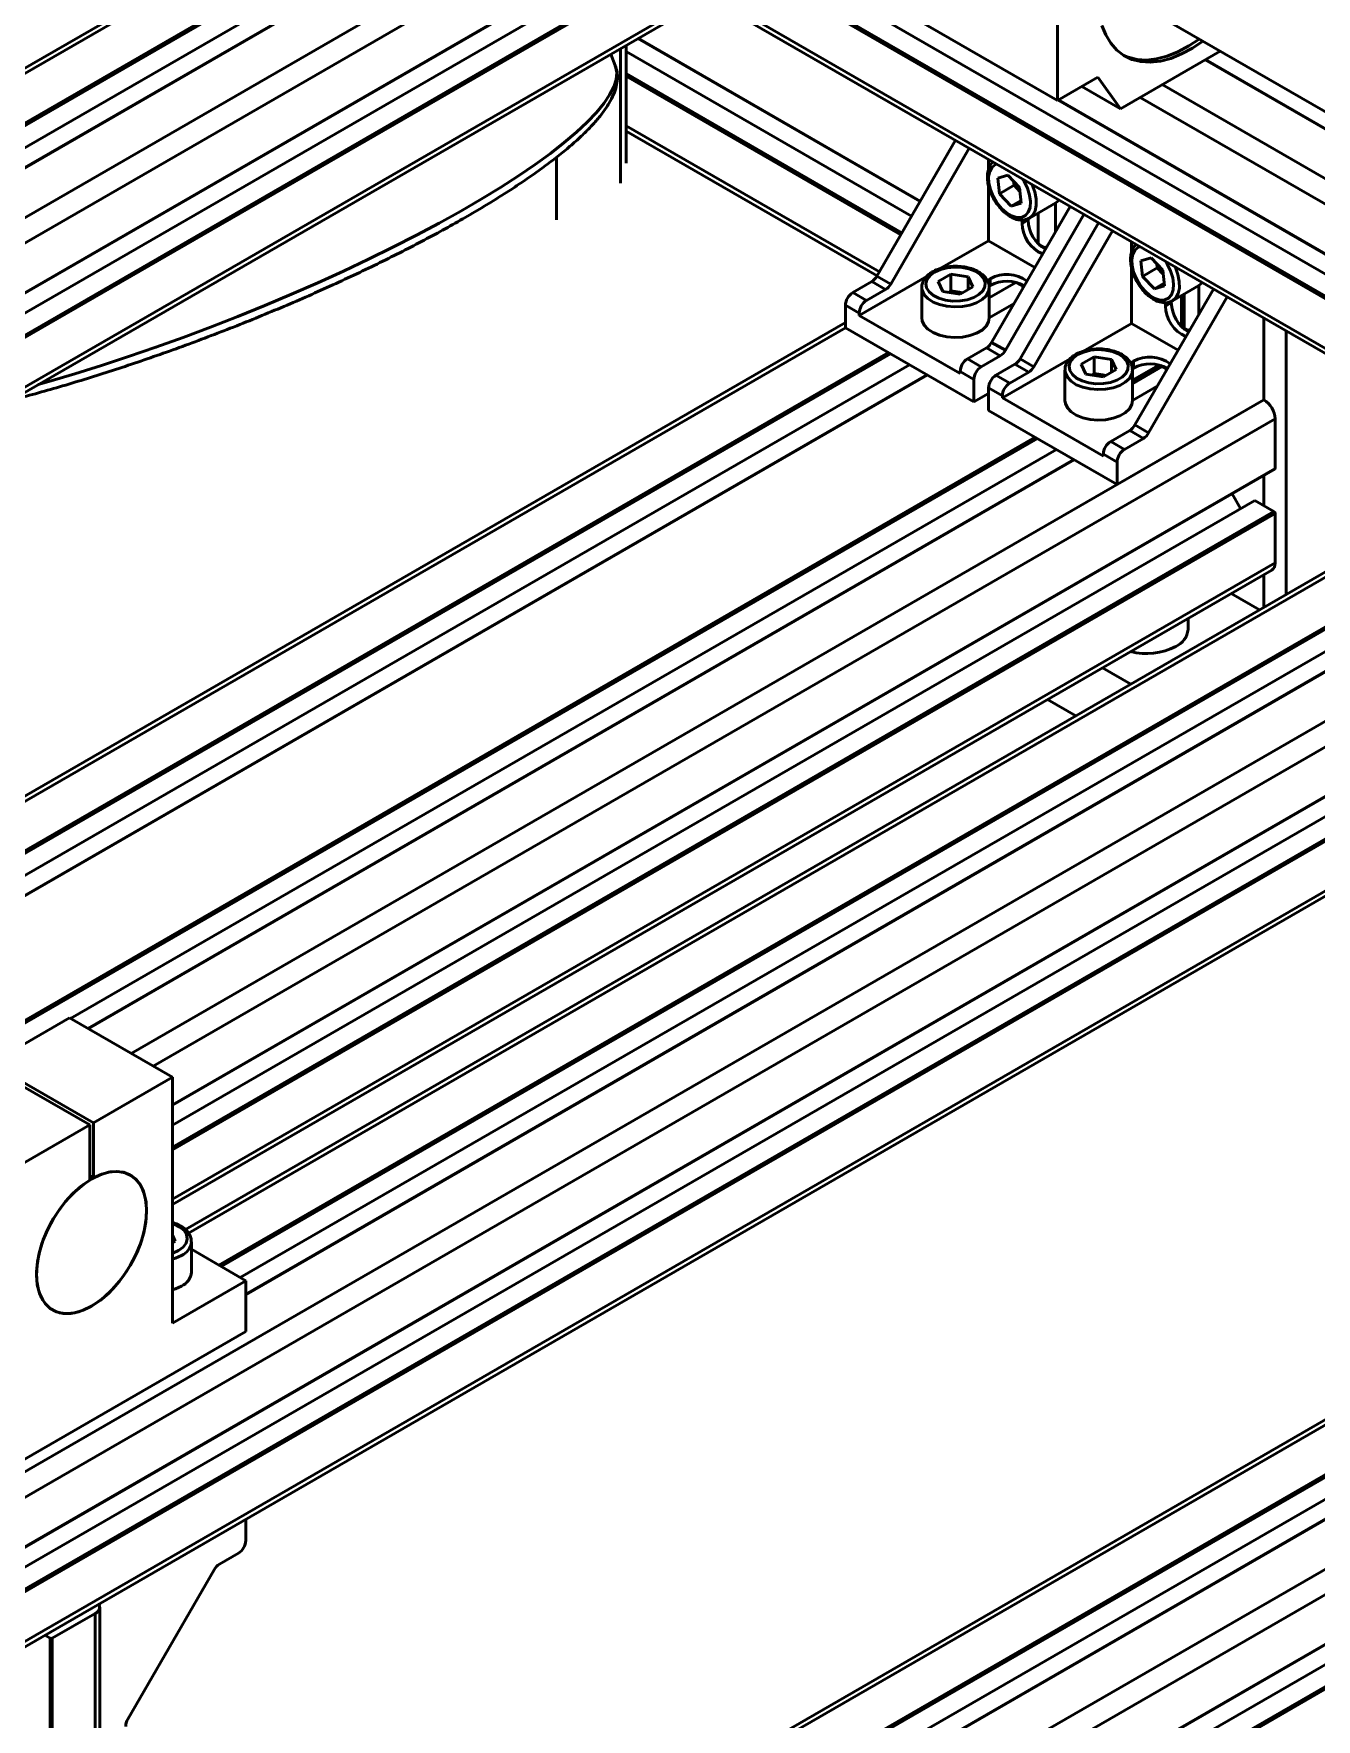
# Model space of a CAD drawing. Header units: millimetres. Extents: x 32504 to 36677, y 41990 to 42879.
# Drawn here: x 33545.1 to 33594.5, y 42369.5 to 42434.4 of the extents above; entities that cross this region are included whole.
import ezdxf

# ---------------------------------------------------------------- set-up
doc = ezdxf.new("R2010")
doc.units = ezdxf.units.MM
doc.layers.add('Net_dam', color=7, linetype='Continuous', lineweight=50)

msp = doc.modelspace()

# ---------------------------------------------------------------- linework, layer by layer
at = {"layer": 'Net_dam'}
for p, q in [((33593.9797, 42454.8151), (33516.198, 42409.9127)), ((33516.1856, 42407.9745), (33593.9673, 42452.877)), ((33593.9797, 42452.9044), (33516.198, 42408.002)), ((33593.2019, 42451.6714), (33515.4202, 42406.7689)), ((33593.9373, 42451.2469), (33516.1556, 42406.3444)), ((33593.9797, 42451.1734), (33516.198, 42406.2709)), ((33584.3631, 42450.2433), (33525.1419, 42416.0556)), ((33573.7565, 42449.8747), (33526.3179, 42422.489)), ((33573.8979, 42449.7535), (33526.5157, 42422.4003)), ((33575.5525, 42448.7983), (33528.1482, 42421.4324)), ((33575.6374, 42448.7493), (33528.2331, 42421.3834)), ((33576.3729, 42448.3247), (33528.9686, 42420.9588)), ((33577.034, 42447.943), (33529.6297, 42420.5771)), ((33577.0516, 42447.9329), (33529.6473, 42420.567)), ((33583.2132, 42443.0473), (33528.2716, 42411.3302)), ((33528.5735, 42411.3015), (33583.2045, 42442.8393)), ((33573.7177, 42437.3627), (33603.6561, 42420.0796)), ((33574.3552, 42437.7307), (33584.5045, 42431.8717)), ((33572.8975, 42436.8892), (33602.8358, 42419.6061)), ((33572.9823, 42436.9382), (33602.9207, 42419.6551)), ((33584.5045, 42436.5887), (33584.5045, 42431.8717)), ((33571.0668, 42435.8323), (33601.8892, 42418.039)), ((33571.2426, 42435.9338), (33601.8892, 42418.2419)), ((33587.9544, 42435.3971), (33604.7176, 42425.7199)), ((33568.3414, 42434.259), (33579.2092, 42427.9851)), ((33579.218, 42428.0003), (33568.3589, 42434.2691)), ((33567.4722, 42433.2228), (33567.3028, 42433.6594)), ((33567.6667, 42433.8695), (33567.6667, 42428.6949)), ((33567.8883, 42429.4527), (33567.8883, 42433.9974)), ((33578.8785, 42427.4123), (33567.8883, 42433.7568)), ((33586.9309, 42431.5577), (33590.768, 42433.7728)), ((33604.7176, 42425.072), (33590.2069, 42433.4489)), ((33578.5109, 42426.7755), (33567.8883, 42432.9078)), ((33578.4684, 42426.702), (33567.8883, 42432.8098)), ((33590.1894, 42433.4387), (33604.7176, 42425.0517)), ((33584.5045, 42431.8717), (33586.0601, 42432.7697)), ((33585.4458, 42432.415), (33586.9309, 42431.5577)), ((33586.0601, 42432.7697), (33586.9309, 42431.5577)), ((33588.5347, 42432.4835), (33604.7176, 42423.1413)), ((33584.5285, 42431.8855), (33604.3176, 42420.4615)), ((33584.5461, 42431.8957), (33604.3351, 42420.4717)), ((33587.6861, 42431.9936), (33604.7176, 42422.1616)), ((33577.641, 42425.2689), (33567.8883, 42430.8991)), ((33567.8883, 42430.6961), (33577.5532, 42425.1167)), ((33577.5475, 42425.107), (33580.5718, 42430.3452)), ((33565.201, 42427.2714), (33565.201, 42429.6834)), ((33578.0779, 42424.8008), (33581.1022, 42430.039)), ((33581.8417, 42429.1998), (33581.8417, 42429.6121)), ((33582.2006, 42428.8801), (33582.5903, 42429.0011)), ((33583.0446, 42428.5221), (33582.5903, 42429.0011)), ((33581.8417, 42426.4697), (33581.8417, 42428.6073)), ((33582.2652, 42428.2801), (33582.2006, 42428.8801)), ((33582.8309, 42428.6067), (33582.2652, 42428.2801)), ((33582.2652, 42428.2801), (33582.7195, 42427.8011)), ((33582.8309, 42428.6067), (33582.8138, 42428.7654)), ((33582.8309, 42428.6067), (33583.058, 42428.3672)), ((33583.1092, 42427.9221), (33583.0446, 42428.5221)), ((33583.058, 42428.3672), (33583.0616, 42428.3633)), ((33584.9913, 42427.7939), (33581.967, 42422.5557)), ((33583.0986, 42428.02), (33582.7195, 42427.8011)), ((33583.1092, 42427.9221), (33582.7195, 42427.8011)), ((33583.418, 42427.3405), (33584.4362, 42427.9284)), ((33584.4297, 42427.9246), (33584.4297, 42426.8213)), ((33582.4973, 42422.2495), (33585.5216, 42427.4878)), ((33583.063, 42421.923), (33586.0873, 42427.1612)), ((33583.1428, 42427.1394), (33583.1428, 42427.2712)), ((33583.1428, 42427.1394), (33583.369, 42427.27)), ((33583.369, 42427.3249), (33583.369, 42427.27)), ((33583.758, 42426.363), (33583.758, 42427.5368)), ((33581.8417, 42426.4697), (33579.9862, 42425.3985)), ((33583.6305, 42425.437), (33581.8417, 42426.4697)), ((33583.5933, 42421.6168), (33586.6176, 42426.8551)), ((33584.0547, 42426.1718), (33583.8024, 42426.3175)), ((33587.3571, 42426.0158), (33587.3571, 42426.4281)), ((33584.0919, 42426.2362), (33584.0176, 42426.1933)), ((33587.716, 42425.6961), (33588.1057, 42425.8171)), ((33587.7806, 42425.0961), (33587.716, 42425.6961)), ((33588.56, 42425.3381), (33588.1057, 42425.8171)), ((33579.4803, 42425.1065), (33576.8637, 42423.5959)), ((33577.5475, 42425.107), (33578.0779, 42424.8008)), ((33580.3961, 42425.188), (33579.9045, 42424.9042)), ((33580.3961, 42425.188), (33581.0675, 42425.0841)), ((33580.3961, 42424.5347), (33580.3961, 42425.188)), ((33581.0675, 42425.0841), (33581.2474, 42424.6965)), ((33581.0675, 42424.5926), (33581.0675, 42425.0841)), ((33581.9124, 42425.0083), (33581.8018, 42424.9445)), ((33581.9124, 42425.0083), (33581.9124, 42424.747)), ((33587.3571, 42423.2857), (33587.3571, 42425.4233)), ((33588.3463, 42425.4227), (33587.7806, 42425.0961)), ((33587.7806, 42425.0961), (33588.2349, 42424.6171)), ((33588.3463, 42425.4227), (33588.3292, 42425.5814)), ((33588.3463, 42425.4227), (33588.5734, 42425.1832)), ((33588.6246, 42424.7381), (33588.56, 42425.3381)), ((33588.5734, 42425.1832), (33588.5771, 42425.1794)), ((33576.6162, 42424.4736), (33577.3475, 42424.8958)), ((33576.6162, 42424.4736), (33577.1465, 42424.1675)), ((33577.1465, 42424.1675), (33577.8779, 42424.5897)), ((33577.8779, 42424.5897), (33577.3475, 42424.8958)), ((33579.276, 42424.6697), (33579.276, 42423.4939)), ((33580.0844, 42424.5166), (33579.9045, 42424.9042)), ((33580.0844, 42424.5166), (33580.7559, 42424.4127)), ((33580.3961, 42424.5347), (33580.3054, 42424.4824)), ((33580.3961, 42424.5347), (33580.7318, 42424.4828)), ((33580.7318, 42424.4828), (33580.8465, 42424.465)), ((33580.7559, 42424.4127), (33581.2474, 42424.6965)), ((33581.9124, 42424.747), (33581.8682, 42424.7215)), ((33581.876, 42424.2769), (33582.8924, 42424.8636)), ((33581.876, 42423.4939), (33581.876, 42424.6697)), ((33582.9533, 42424.8481), (33583.2062, 42424.7021)), ((33583.169, 42424.7236), (33583.169, 42424.6378)), ((33590.5067, 42424.6099), (33587.4824, 42419.3717)), ((33588.614, 42424.836), (33588.2349, 42424.6171)), ((33588.6246, 42424.7381), (33588.2349, 42424.6171)), ((33588.9334, 42424.1565), (33589.9516, 42424.7444)), ((33589.2734, 42423.1791), (33589.2734, 42424.3528)), ((33589.3017, 42424.3692), (33589.3017, 42423.1496)), ((33589.3865, 42424.4181), (33589.3865, 42423.0939)), ((33589.9451, 42424.7406), (33589.9451, 42423.6373)), ((33576.3333, 42423.1182), (33576.3333, 42423.9837)), ((33576.3333, 42423.9837), (33576.8637, 42423.6776)), ((33581.876, 42423.5014), (33582.8314, 42424.053)), ((33588.0127, 42419.0655), (33591.037, 42424.3038)), ((33588.6582, 42423.9554), (33588.6582, 42424.0872)), ((33588.6582, 42423.9554), (33588.8845, 42424.086)), ((33588.8845, 42424.1409), (33588.8845, 42424.086)), ((33576.3333, 42423.3211), (33534.1155, 42398.9492)), ((33576.3333, 42423.1182), (33534.2912, 42398.8478)), ((33576.3333, 42423.1182), (33581.2831, 42420.2608)), ((33576.8637, 42423.5959), (33576.8637, 42423.6776)), ((33576.8637, 42423.5959), (33580.7528, 42421.3508)), ((33587.3571, 42423.2857), (33585.5016, 42422.2145)), ((33589.1459, 42422.253), (33587.3571, 42423.2857)), ((33589.5702, 42422.9878), (33589.3178, 42423.1335)), ((33592.4554, 42423.485), (33592.4554, 42420.3424)), ((33581.967, 42422.5557), (33582.4973, 42422.2495)), ((33589.6073, 42423.0522), (33589.533, 42423.0093)), ((33593.3039, 42422.9951), (33593.3039, 42412.8365)), ((33577.988, 42422.163), (33535.9458, 42397.8926)), ((33578.0728, 42422.114), (33536.0307, 42397.8436)), ((33581.767, 42422.3446), (33581.0356, 42421.9224)), ((33581.0356, 42421.9224), (33581.5659, 42421.6162)), ((33581.5659, 42421.6162), (33582.2973, 42422.0384)), ((33582.2973, 42422.0384), (33581.767, 42422.3446)), ((33584.9957, 42421.9225), (33582.3791, 42420.4119)), ((33583.063, 42421.923), (33583.5933, 42421.6168)), ((33585.9115, 42422.004), (33585.42, 42421.7202)), ((33585.9115, 42422.004), (33586.5829, 42421.9001)), ((33585.9115, 42421.3507), (33585.9115, 42422.004)), ((33586.5829, 42421.9001), (33586.7629, 42421.5125)), ((33586.5829, 42421.4086), (33586.5829, 42421.9001)), ((33587.4278, 42421.8243), (33587.3173, 42421.7605)), ((33587.4278, 42421.8243), (33587.4278, 42421.563)), ((33578.8083, 42421.6894), (33536.7662, 42397.419)), ((33579.4695, 42421.3078), (33537.4273, 42397.0373)), ((33579.487, 42421.2976), (33537.4449, 42397.0272)), ((33618.1526, 42421.4269), (33541.7851, 42377.3409)), ((33580.7528, 42421.4325), (33581.2831, 42421.1263)), ((33580.7528, 42421.3508), (33580.7528, 42421.4325)), ((33581.2831, 42420.2608), (33581.2831, 42421.1263)), ((33582.1316, 42421.2896), (33582.863, 42421.7119)), ((33582.1316, 42421.2896), (33582.6619, 42420.9835)), ((33582.6619, 42420.9835), (33583.3933, 42421.4057)), ((33583.3933, 42421.4057), (33582.863, 42421.7119)), ((33584.7914, 42421.4857), (33584.7914, 42420.3099)), ((33585.5999, 42421.3326), (33585.42, 42421.7202)), ((33585.5999, 42421.3326), (33586.2713, 42421.2287)), ((33585.9115, 42421.3507), (33585.8209, 42421.2984)), ((33585.9115, 42421.3507), (33586.2472, 42421.2988)), ((33586.2472, 42421.2988), (33586.362, 42421.2811)), ((33586.2713, 42421.2287), (33586.7629, 42421.5125)), ((33587.4278, 42421.563), (33587.3836, 42421.5375)), ((33587.3914, 42421.0929), (33588.4078, 42421.6797)), ((33588.4475, 42421.6699), (33587.3914, 42421.0602)), ((33588.538, 42421.6242), (33587.3914, 42420.9623)), ((33587.3914, 42420.3099), (33587.3914, 42421.4857)), ((33588.4688, 42421.6641), (33588.7217, 42421.5182)), ((33588.6845, 42421.5396), (33588.6845, 42421.4538)), ((33618.5769, 42420.692), (33542.2094, 42376.606)), ((33581.8488, 42420.5873), (33581.2831, 42420.2608)), ((33581.8488, 42419.9342), (33581.8488, 42420.7997)), ((33581.8488, 42420.7997), (33582.3791, 42420.4936)), ((33582.3791, 42420.4119), (33582.3791, 42420.4936)), ((33587.3914, 42420.3174), (33588.3469, 42420.869)), ((33592.4554, 42420.3424), (33548.8278, 42395.1568)), ((33581.8488, 42419.9342), (33586.7985, 42417.0768)), ((33582.3791, 42420.4119), (33586.2682, 42418.1668)), ((33592.4554, 42420.3424), (33586.7985, 42417.0768)), ((33592.8796, 42419.6076), (33549.6764, 42394.6669)), ((33587.2824, 42419.1606), (33586.551, 42418.7384)), ((33587.8127, 42418.8544), (33587.2824, 42419.1606)), ((33587.4824, 42419.3717), (33588.0127, 42419.0655)), ((33592.8796, 42419.6076), (33592.8796, 42417.6969)), ((33583.6448, 42418.8974), (33541.6027, 42394.627)), ((33583.7297, 42418.8484), (33541.6875, 42394.578)), ((33542.1969, 42374.6678), (33618.5645, 42418.7539)), ((33618.5769, 42418.7813), (33542.2094, 42374.6953)), ((33586.551, 42418.7384), (33587.0814, 42418.4322)), ((33587.0814, 42418.4322), (33587.8127, 42418.8544)), ((33584.4652, 42418.4238), (33546.4945, 42396.5038)), ((33585.1263, 42418.0421), (33547.1556, 42396.1221)), ((33585.1439, 42418.032), (33547.1732, 42396.112)), ((33586.2682, 42418.2485), (33586.7985, 42417.9423)), ((33586.2682, 42418.1668), (33586.2682, 42418.2485)), ((33586.7985, 42417.0768), (33586.7985, 42417.9423)), ((33617.7991, 42417.5483), (33541.4316, 42373.4623)), ((33592.8796, 42417.6969), (33550.4118, 42393.1807)), ((33550.4118, 42393.1604), (33592.8672, 42417.6694)), ((33601.8892, 42417.7926), (33550.9224, 42388.3702)), ((33601.8892, 42417.5898), (33551.0384, 42388.2343)), ((33592.4554, 42417.4316), (33592.4554, 42416.2597)), ((33618.5345, 42417.1238), (33542.1669, 42373.0377)), ((33618.5769, 42417.0503), (33542.2094, 42372.9642)), ((33591.2243, 42416.721), (33591.555, 42416.1482)), ((33592.1018, 42416.4638), (33550.4118, 42392.3967)), ((33592.8372, 42416.0393), (33550.4118, 42391.5476)), ((33592.8796, 42415.9658), (33550.4118, 42391.4496)), ((33603.1195, 42416.3897), (33552.2081, 42386.9991)), ((33603.2044, 42416.3407), (33552.293, 42386.9501)), ((33603.9399, 42415.9161), (33553.0285, 42386.5255)), ((33592.1018, 42416.4638), (33592.8372, 42416.0393)), ((33592.8796, 42415.9658), (33592.8796, 42414.0551)), ((33604.601, 42415.5344), (33553.2402, 42385.8844)), ((33604.6186, 42415.5243), (33553.2402, 42385.8642)), ((33542.0851, 42370.7788), (33618.4526, 42414.8649)), ((33618.5769, 42415.1396), (33542.2094, 42371.0535)), ((33592.8796, 42414.0551), (33550.4118, 42389.5389)), ((33550.4118, 42389.336), (33592.7553, 42413.7804)), ((33592.4554, 42413.6072), (33592.4554, 42412.3466)), ((33591.1891, 42412.8762), (33592.2809, 42412.2459)), ((33589.5299, 42411.4921), (33589.5299, 42411.9184)), ((33586.2394, 42410.0188), (33587.3312, 42409.3885)), ((33584.1177, 42408.794), (33585.2095, 42408.1637)), ((33546.452, 42396.5283), (33543.4115, 42394.773)), ((33550.4118, 42394.2424), (33546.452, 42396.5283)), ((33543.27, 42394.6914), (33547.2298, 42392.4054)), ((33543.4115, 42394.773), (33547.3713, 42392.4871)), ((33550.4118, 42394.2424), (33547.3713, 42392.4871)), ((33550.4118, 42384.7705), (33550.4118, 42394.2424)), ((33547.2298, 42392.4054), (33544.1893, 42390.6502)), ((33547.2298, 42392.4054), (33547.2298, 42390.2811)), ((33547.3713, 42392.4871), (33547.3713, 42390.3627)), ((33547.3713, 42390.3627), (33547.2298, 42390.4444)), ((33550.4118, 42388.1603), (33550.5176, 42387.9325)), ((33550.4118, 42387.8714), (33550.5176, 42387.9325)), ((33551.1461, 42386.7299), (33551.1461, 42387.9057)), ((33553.2402, 42386.4033), (33551.1461, 42387.6122)), ((33553.2402, 42386.4033), (33550.4118, 42384.7705)), ((33553.2402, 42384.4436), (33553.2402, 42386.4033)), ((33612.4958, 42385.4996), (33547.6177, 42348.0463)), ((33612.92, 42384.7648), (33547.8662, 42347.21)), ((33601.8892, 42385.131), (33548.7937, 42354.4797)), ((33602.0306, 42385.0098), (33548.9877, 42354.3888)), ((33541.3608, 42377.5858), (33553.2402, 42384.4436)), ((33603.6852, 42384.0546), (33550.6241, 42353.423)), ((33603.7701, 42384.0056), (33550.7089, 42353.374)), ((33604.5056, 42383.581), (33551.4444, 42352.9494)), ((33547.8538, 42345.2718), (33612.9076, 42382.8266)), ((33612.92, 42382.8541), (33547.8662, 42345.2993)), ((33605.1667, 42383.1993), (33552.1055, 42352.5678)), ((33605.1843, 42383.1892), (33552.1231, 42352.5576)), ((33612.1422, 42381.621), (33547.6177, 42344.3718)), ((33612.8776, 42381.1965), (33547.8238, 42343.6417)), ((33612.92, 42381.123), (33547.8662, 42343.5682)), ((33553.2402, 42376.3926), (33553.2402, 42377.2186)), ((33552.226, 42375.4805), (33552.9574, 42375.9027)), ((33548.6986, 42369.5061), (33552.026, 42375.2694)), ((33547.5834, 42373.9529), (33547.5834, 42373.9447)), ((33547.6177, 42341.1676), (33547.6177, 42373.8292)), ((33547.442, 42373.5843), (33545.7873, 42372.6291)), ((33547.442, 42340.9227), (33547.442, 42373.5843)), ((33545.7025, 42372.6291), (33545.4964, 42372.7481)), ((33545.7025, 42339.9675), (33545.7025, 42372.6291)), ((33545.7873, 42339.9675), (33545.7873, 42372.6291))]:
    msp.add_line(p, q, dxfattribs=at)
at = {"layer": 'Net_dam', "flags": 128}
for points in [[(33590.096, 42434.1608), (33589.7005, 42433.8932), (33589.2817, 42433.6658), (33588.8674, 42433.498), (33588.4634, 42433.3923), (33588.0752, 42433.35), (33587.7083, 42433.3717), (33587.368, 42433.4572), (33587.0589, 42433.6053), (33586.7854, 42433.8139), (33586.5514, 42434.08), (33586.3602, 42434.3999), (33586.2143, 42434.7692)], [(33587.0262, 42433.6259), (33587.2266, 42433.5389), (33587.5669, 42433.4534), (33587.9338, 42433.4316), (33588.3219, 42433.4739), (33588.726, 42433.5797), (33589.1403, 42433.7474), (33589.559, 42433.9748), (33589.9545, 42434.2424)], [(33567.4722, 42433.2228), (33567.4852, 42433.1868), (33567.5273, 42432.9482), (33567.5027, 42432.6849), (33567.4116, 42432.398), (33567.2544, 42432.0886), (33567.0315, 42431.758), (33566.744, 42431.4074), (33566.393, 42431.0384), (33565.9799, 42430.6523), (33565.5064, 42430.2508), (33564.9742, 42429.8354), (33564.3857, 42429.4077), (33563.7431, 42428.9696), (33563.049, 42428.5227), (33562.3062, 42428.0688), (33561.5176, 42427.6099), (33560.6864, 42427.1476), (33559.816, 42426.6838), (33558.9098, 42426.2205), (33557.9714, 42425.7594), (33557.0047, 42425.3024), (33556.0134, 42424.8514), (33555.0016, 42424.408), (33553.9732, 42423.9742), (33552.9325, 42423.5517), (33551.8835, 42423.1421), (33550.8305, 42422.747), (33549.7777, 42422.3681), (33548.7293, 42422.0069), (33547.6895, 42421.6649), (33546.6625, 42421.3433), (33545.6523, 42421.0435), (33545.2507, 42420.929)], [(33582.1677, 42429.4239), (33582.1118, 42429.4025), (33581.9807, 42429.3006), (33581.892, 42429.1422), (33581.8512, 42428.9372), (33581.8609, 42428.6986), (33581.9205, 42428.4412), (33582.0262, 42428.1813), (33582.1715, 42427.9353), (33582.3471, 42427.7185)], [(33582.3471, 42427.7185), (33582.542, 42427.5446), (33582.744, 42427.4245), (33582.9405, 42427.3657), (33583.119, 42427.3721), (33583.2683, 42427.4431), (33583.3791, 42427.5742), (33583.4444, 42427.7574), (33583.46, 42427.981), (33583.4251, 42428.2309), (33583.3418, 42428.4916), (33583.2153, 42428.7466), (33583.1421, 42428.8614)], [(33583.5197, 42428.6434), (33583.5281, 42428.6245), (33583.6268, 42428.349), (33583.6793, 42428.0798), (33583.6826, 42427.8315), (33583.6366, 42427.6174), (33583.5437, 42427.4491), (33583.418, 42427.3405)], [(33584.4362, 42427.9284), (33584.562, 42428.0369), (33584.5646, 42428.0402)], [(33583.418, 42427.3405), (33583.4091, 42427.3356), (33583.3967, 42427.329)], [(33587.6831, 42426.24), (33587.6272, 42426.2185), (33587.4962, 42426.1166), (33587.4074, 42425.9582), (33587.3666, 42425.7532), (33587.3763, 42425.5146), (33587.4359, 42425.2572), (33587.5417, 42424.9973), (33587.6869, 42424.7513), (33587.8625, 42424.5345)], [(33587.8625, 42424.5345), (33588.0574, 42424.3606), (33588.2595, 42424.2405), (33588.4559, 42424.1817), (33588.6344, 42424.1881), (33588.7837, 42424.2591), (33588.8945, 42424.3902), (33588.9598, 42424.5734), (33588.9755, 42424.797), (33588.9406, 42425.047), (33588.8572, 42425.3076), (33588.7308, 42425.5626), (33588.6575, 42425.6774)], [(33579.7699, 42425.2657), (33579.5947, 42425.1353), (33579.4812, 42424.9839), (33579.4365, 42424.821), (33579.4634, 42424.6568), (33579.5602, 42424.5016), (33579.7208, 42424.3651), (33579.9352, 42424.256), (33580.1898, 42424.1811), (33580.4687, 42424.1452), (33580.7543, 42424.1503), (33581.0287, 42424.1964), (33581.2747, 42424.2803), (33581.4768, 42424.397), (33581.6222, 42424.539), (33581.7019, 42424.6974), (33581.7109, 42424.8623), (33581.6486, 42425.0233), (33581.5188, 42425.1703), (33581.3299, 42425.294), (33581.0935, 42425.3867), (33580.8247, 42425.4426), (33580.5402, 42425.4581), (33580.2579, 42425.4323), (33579.9957, 42425.3668), (33579.7699, 42425.2657)], [(33589.0351, 42425.4594), (33589.0436, 42425.4405), (33589.1423, 42425.165), (33589.1947, 42424.8959), (33589.198, 42424.6475), (33589.152, 42424.4334), (33589.0592, 42424.2651), (33588.9334, 42424.1565)], [(33581.876, 42424.6656), (33581.8491, 42424.5179), (33581.7542, 42424.3525), (33581.5957, 42424.2042), (33581.3823, 42424.081), (33581.1254, 42423.9895), (33580.8389, 42423.9347), (33580.5382, 42423.9195), (33580.2395, 42423.9448), (33579.959, 42424.0091), (33579.7117, 42424.1091), (33579.5111, 42424.2392), (33579.3678, 42424.3926), (33579.2897, 42424.5609), (33579.276, 42424.6749)], [(33580.8378, 42424.46), (33580.8064, 42424.4682), (33580.7318, 42424.4828)], [(33589.9516, 42424.7444), (33590.0774, 42424.8529), (33590.0801, 42424.8562)], [(33588.9334, 42424.1565), (33588.9245, 42424.1516), (33588.9121, 42424.145)], [(33579.276, 42423.4939), (33579.2897, 42423.3851), (33579.3678, 42423.2168), (33579.5111, 42423.0634), (33579.7117, 42422.9333), (33579.959, 42422.8333), (33580.2395, 42422.769), (33580.5382, 42422.7437), (33580.8389, 42422.7589), (33581.1254, 42422.8137), (33581.3823, 42422.9052), (33581.5957, 42423.0284), (33581.7542, 42423.1767), (33581.8491, 42423.3421), (33581.876, 42423.4939)], [(33585.2853, 42422.0817), (33585.1102, 42421.9514), (33584.9967, 42421.8), (33584.952, 42421.637), (33584.9789, 42421.4728), (33585.0757, 42421.3176), (33585.2363, 42421.1811), (33585.4506, 42421.072), (33585.7052, 42420.9971), (33585.9841, 42420.9612), (33586.2697, 42420.9663), (33586.5442, 42421.0124), (33586.7901, 42421.0963), (33586.9922, 42421.213), (33587.1376, 42421.355), (33587.2174, 42421.5134), (33587.2263, 42421.6783), (33587.164, 42421.8393), (33587.0343, 42421.9863), (33586.8453, 42422.11), (33586.609, 42422.2027), (33586.3401, 42422.2586), (33586.0556, 42422.2741), (33585.7734, 42422.2483), (33585.5111, 42422.1828), (33585.2853, 42422.0817)], [(33587.3914, 42421.4816), (33587.3646, 42421.3339), (33587.2696, 42421.1685), (33587.1111, 42421.0202), (33586.8977, 42420.897), (33586.6408, 42420.8055), (33586.3543, 42420.7507), (33586.0536, 42420.7355), (33585.7549, 42420.7608), (33585.4744, 42420.8251), (33585.2272, 42420.9251), (33585.0265, 42421.0552), (33584.8833, 42421.2086), (33584.8051, 42421.3769), (33584.7914, 42421.4909)], [(33586.3533, 42421.276), (33586.3218, 42421.2842), (33586.2472, 42421.2988)], [(33584.7914, 42420.3099), (33584.8051, 42420.2011), (33584.8833, 42420.0328), (33585.0265, 42419.8794), (33585.2272, 42419.7493), (33585.4744, 42419.6493), (33585.7549, 42419.585), (33586.0536, 42419.5597), (33586.3543, 42419.5749), (33586.6408, 42419.6297), (33586.8977, 42419.7212), (33587.1111, 42419.8444), (33587.2696, 42419.9927), (33587.3646, 42420.1581), (33587.3914, 42420.3099)], [(33547.2298, 42390.2811), (33546.9025, 42390.05), (33546.5848, 42389.7664), (33546.2843, 42389.4372), (33546.0083, 42389.0703), (33545.7635, 42388.6746), (33545.5557, 42388.2596), (33545.39, 42387.8353), (33545.2703, 42387.4118), (33545.1996, 42386.9996), (33545.1795, 42386.6084), (33545.2106, 42386.2476), (33545.292, 42385.9261), (33545.4218, 42385.6516), (33545.5969, 42385.4305), (33545.8131, 42385.2684), (33546.0651, 42385.1691), (33546.3469, 42385.135), (33546.6517, 42385.1669), (33546.9722, 42385.264), (33547.3005, 42385.424), (33547.6289, 42385.6431), (33547.9493, 42385.9159), (33548.2541, 42386.236), (33548.5359, 42386.5955), (33548.788, 42386.9858), (33549.0042, 42387.3975), (33549.1793, 42387.8207), (33549.3091, 42388.2452), (33549.3905, 42388.6607), (33549.4216, 42389.0572), (33549.4015, 42389.4253), (33549.3307, 42389.7559), (33549.2111, 42390.0411), (33549.0454, 42390.2741), (33548.8376, 42390.4492), (33548.5927, 42390.5623), (33548.3168, 42390.6105), (33548.0163, 42390.5928), (33547.6986, 42390.5095), (33547.3713, 42390.3627)], [(33549.0768, 42387.5599), (33549.233, 42387.9789), (33549.3439, 42388.3954), (33549.4069, 42388.7997), (33549.4206, 42389.1823), (33549.3845, 42389.5342), (33549.2996, 42389.8471), (33549.1679, 42390.1139), (33548.9924, 42390.3281), (33548.7772, 42390.4848), (33548.5274, 42390.5803), (33548.2489, 42390.6123), (33547.9481, 42390.5802), (33547.6321, 42390.4846), (33547.3084, 42390.3278), (33546.9845, 42390.1135), (33546.668, 42389.8467), (33546.3663, 42389.5336), (33546.0865, 42389.1816), (33545.8352, 42388.799), (33545.6182, 42388.3947), (33545.4407, 42387.9782), (33545.3068, 42387.5592), (33545.2195, 42387.1476), (33545.1811, 42386.753), (33545.1923, 42386.3847), (33545.253, 42386.0513), (33545.3616, 42385.7606), (33545.5157, 42385.5194), (33545.7116, 42385.3334), (33545.9448, 42385.2069), (33546.2097, 42385.143), (33546.5003, 42385.143), (33546.8095, 42385.2071), (33547.1303, 42385.3336), (33547.4551, 42385.5197), (33547.7762, 42385.761), (33548.0862, 42386.0518), (33548.3778, 42386.3853), (33548.6441, 42386.7536), (33548.879, 42387.1483), (33549.0768, 42387.5599)], [(33550.6522, 42387.571), (33550.8274, 42387.7013), (33550.9409, 42387.8527), (33550.9856, 42388.0157), (33550.9587, 42388.1799), (33550.8619, 42388.3351), (33550.7013, 42388.4715), (33550.4869, 42388.5806), (33550.4118, 42388.6077)], [(33550.4118, 42387.465), (33550.4264, 42387.4699), (33550.6522, 42387.571)], [(33550.7654, 42387.375), (33550.5286, 42387.2669), (33550.4118, 42387.23)], [(33550.4118, 42386.0542), (33550.5286, 42386.0911), (33550.7654, 42386.1992)]]:
    msp.add_lwpolyline(points, dxfattribs=at)
at = {"layer": 'Net_dam'}
for centre, radius, start, end in [((33583.7948, 42429.0594), 1.0109, 198.200174, 223.213645), ((33584.4599, 42427.1671), 1.3174, 181.206336, 246.395695), ((33584.7324, 42427.3154), 1.3641, 181.908918, 239.368174), ((33577.0421, 42425.3855), 0.577, 301.954672, 331.144391), ((33582.547, 42423.8536), 1.3176, 53.610013, 118.789236), ((33589.3102, 42425.8754), 1.0109, 198.200174, 223.213645), ((33576.9474, 42423.9558), 0.6147, 122.605478, 177.394522), ((33577.5725, 42425.0793), 0.577, 301.954672, 331.144391), ((33580.5762, 42423.4767), 1.0181, 81.210056, 101.881178), ((33582.5547, 42423.5434), 1.3643, 60.636335, 118.086782), ((33577.4778, 42423.6496), 0.6147, 122.605478, 177.394522), ((33589.9753, 42423.9831), 1.3174, 181.206336, 246.395695), ((33590.2478, 42424.1314), 1.3641, 181.908918, 239.368174), ((33581.4616, 42422.8342), 0.577, 301.954672, 331.144391), ((33581.3668, 42421.4045), 0.6147, 122.605478, 177.394522), ((33581.9919, 42422.528), 0.577, 301.954672, 331.144391), ((33582.5576, 42422.2015), 0.577, 301.954672, 331.144391), ((33588.0624, 42420.6696), 1.3176, 53.610013, 118.789236), ((33581.8972, 42421.0984), 0.6147, 122.605478, 177.394522), ((33582.4629, 42420.7718), 0.6147, 122.605478, 177.394522), ((33583.0879, 42421.8953), 0.577, 301.954672, 331.144391), ((33586.0916, 42420.2927), 1.0181, 81.210056, 101.881178), ((33588.0702, 42420.3594), 1.3643, 60.636335, 118.086782), ((33582.9932, 42420.4656), 0.6147, 122.605478, 177.394522), ((33591.9585, 42419.5656), 0.9221, 2.605478, 57.394522), ((33586.977, 42419.6502), 0.577, 301.954672, 331.144391), ((33586.8823, 42418.2205), 0.6147, 122.605478, 177.394522), ((33587.5073, 42419.344), 0.577, 301.954672, 331.144391), ((33587.4126, 42417.9144), 0.6147, 122.605478, 177.394522), ((33592.8511, 42417.6932), 0.0288, 304.056351, 7.25583), ((33592.7875, 42415.9616), 0.0922, 2.605478, 57.394522), ((33592.5942, 42414.0188), 0.2877, 304.056351, 7.25583), ((33588.7418, 42411.5628), 0.7912, 293.81015, 354.869709), ((33587.924, 42413.0497), 2.4861, 255.808564, 297.222374), ((33550.5122, 42387.9591), 0.6366, 293.432238, 354.720947), ((33550.5135, 42386.7818), 0.6347, 293.375438, 355.304421), ((33552.6262, 42376.4206), 0.6147, 302.605478, 357.394522), ((33552.5314, 42374.9909), 0.577, 121.954672, 151.144391), ((33547.3519, 42373.8276), 0.2594, 290.321907, 26.825734), ((33545.7449, 42372.711), 0.0922, 242.609672, 297.390328), ((33549.1925, 42369.2076), 0.5771, 148.856272, 178.043501)]:
    msp.add_arc(centre, radius, start, end, dxfattribs=at)
for points, knots in [([(33544.2198, 42420.3339), (33544.2217, 42420.3344), (33544.5194, 42420.4086), (33545.1354, 42420.5767), (33546.0658, 42420.839), (33547.0166, 42421.1243), (33547.9806, 42421.4279), (33548.9554, 42421.7497), (33549.9373, 42422.0884), (33550.9228, 42422.4428), (33551.9086, 42422.8115), (33552.8911, 42423.1934), (33553.8667, 42423.5871), (33554.8322, 42423.991), (33555.7839, 42424.4039), (33556.7186, 42424.8243), (33557.6328, 42425.2507), (33558.5235, 42425.6815), (33559.3875, 42426.1154), (33560.2216, 42426.5507), (33561.0231, 42426.986), (33561.789, 42427.4199), (33562.5168, 42427.8509), (33563.2041, 42428.2777), (33563.8483, 42428.6988), (33564.4475, 42429.1131), (33564.9997, 42429.5195), (33565.5032, 42429.917), (33565.9563, 42430.305), (33566.3578, 42430.6832), (33566.7064, 42431.0516), (33567.0006, 42431.4111), (33567.2386, 42431.7633), (33567.4101, 42432.0972), (33567.5163, 42432.4104), (33567.5597, 42432.6985), (33567.5523, 42432.9694), (33567.4982, 42433.1339), (33567.4721, 42433.2135)], [0, 0, 0, 0, 0.000183, 0.02912, 0.0580406, 0.0869483, 0.1158458, 0.1447353, 0.173619, 0.2024984, 0.2313751, 0.2602505, 0.289126, 0.3180025, 0.3468814, 0.3757642, 0.4046525, 0.433548, 0.462453, 0.4913698, 0.5203013, 0.5492513, 0.5782244, 0.6072262, 0.6362644, 0.6653488, 0.6944924, 0.7237128, 0.7530338, 0.7824872, 0.8121145, 0.8419641, 0.8720721, 0.9023873, 0.9292943, 0.9543517, 0.9778981, 1, 1, 1, 1]), ([(33582.0191, 42429.5097), (33582.0035, 42429.4976), (33581.9396, 42429.4477), (33581.8678, 42429.3124), (33581.8078, 42429.1151), (33581.7953, 42428.882), (33581.8288, 42428.6266), (33581.9078, 42428.361), (33582.028, 42428.101), (33582.1753, 42427.8656), (33582.2903, 42427.7348), (33582.3441, 42427.6737)], [0, 0, 0, 0, 0.036349, 0.1495216, 0.2663311, 0.3886225, 0.5140081, 0.6396364, 0.7648962, 0.8900573, 1, 1, 1, 1]), ([(33582.3441, 42427.6737), (33582.3781, 42427.6395), (33582.4768, 42427.5403), (33582.6541, 42427.4082), (33582.8729, 42427.3008), (33583.0831, 42427.2589), (33583.2613, 42427.2677), (33583.3512, 42427.3143), (33583.3876, 42427.3331)], [0, 0, 0, 0, 0.1046663, 0.3035148, 0.5046987, 0.7070118, 0.8814279, 1, 1, 1, 1]), ([(33587.5345, 42426.3257), (33587.519, 42426.3136), (33587.455, 42426.2637), (33587.3832, 42426.1284), (33587.3232, 42425.9311), (33587.3108, 42425.698), (33587.3442, 42425.4426), (33587.4232, 42425.177), (33587.5434, 42424.917), (33587.6907, 42424.6816), (33587.8057, 42424.5508), (33587.8595, 42424.4897)], [0, 0, 0, 0, 0.036349, 0.1495216, 0.2663311, 0.3886225, 0.5140081, 0.6396364, 0.7648962, 0.8900573, 1, 1, 1, 1]), ([(33579.6899, 42425.2736), (33579.6531, 42425.2507), (33579.5465, 42425.1844), (33579.4117, 42425.056), (33579.314, 42424.8874), (33579.2709, 42424.7572), (33579.2794, 42424.6874), (33579.2808, 42424.6761)], [0, 0, 0, 0, 0.1543853, 0.4467954, 0.7039915, 0.9519767, 1, 1, 1, 1]), ([(33581.8676, 42424.6641), (33581.8695, 42424.6959), (33581.8752, 42424.7893), (33581.815, 42424.9392), (33581.7004, 42425.1), (33581.5312, 42425.24), (33581.315, 42425.3547), (33581.0603, 42425.4378), (33580.7814, 42425.4844), (33580.4929, 42425.4926), (33580.2082, 42425.4622), (33579.9453, 42425.3951), (33579.7785, 42425.3237), (33579.7001, 42425.2794), (33579.6899, 42425.2736)], [0, 0, 0, 0, 0.0454495, 0.13306361, 0.22127675, 0.31349151, 0.40930558, 0.50633726, 0.60314677, 0.6997365, 0.79641001, 0.89345645, 0.9860266, 1, 1, 1, 1]), ([(33587.8595, 42424.4897), (33587.8936, 42424.4555), (33587.9923, 42424.3563), (33588.1695, 42424.2242), (33588.3884, 42424.1168), (33588.5986, 42424.0749), (33588.7767, 42424.0837), (33588.8666, 42424.1303), (33588.903, 42424.1491)], [0, 0, 0, 0, 0.1046663, 0.3035148, 0.5046987, 0.7070118, 0.8814279, 1, 1, 1, 1]), ([(33585.2053, 42422.0896), (33585.1685, 42422.0667), (33585.0619, 42422.0004), (33584.9271, 42421.8721), (33584.8295, 42421.7034), (33584.7863, 42421.5732), (33584.7949, 42421.5034), (33584.7963, 42421.4921)], [0, 0, 0, 0, 0.15438531, 0.44679537, 0.70399148, 0.95197666, 1, 1, 1, 1]), ([(33587.3831, 42421.4801), (33587.385, 42421.512), (33587.3906, 42421.6053), (33587.3304, 42421.7552), (33587.2158, 42421.916), (33587.0467, 42422.056), (33586.8305, 42422.1707), (33586.5757, 42422.2538), (33586.2969, 42422.3004), (33586.0084, 42422.3087), (33585.7236, 42422.2783), (33585.4607, 42422.2111), (33585.2939, 42422.1397), (33585.2156, 42422.0954), (33585.2053, 42422.0896)], [0, 0, 0, 0, 0.0454495, 0.1330636, 0.2212767, 0.3134915, 0.4093056, 0.5063373, 0.6031468, 0.6997365, 0.79641, 0.8934565, 0.9860266, 1, 1, 1, 1]), ([(33551.1413, 42387.8993), (33551.1396, 42387.9504), (33551.1359, 42388.063), (33551.0557, 42388.2264), (33550.9244, 42388.3815), (33550.739, 42388.5126), (33550.5635, 42388.6009), (33550.4436, 42388.6315), (33550.4118, 42388.6396)], [0, 0, 0, 0, 0.1533301, 0.3374937, 0.5257839, 0.7230925, 0.9265808, 1, 1, 1, 1])]:
    msp.add_open_spline(points, degree=3, knots=knots, dxfattribs=at)

doc.saveas('drawing.dxf')
